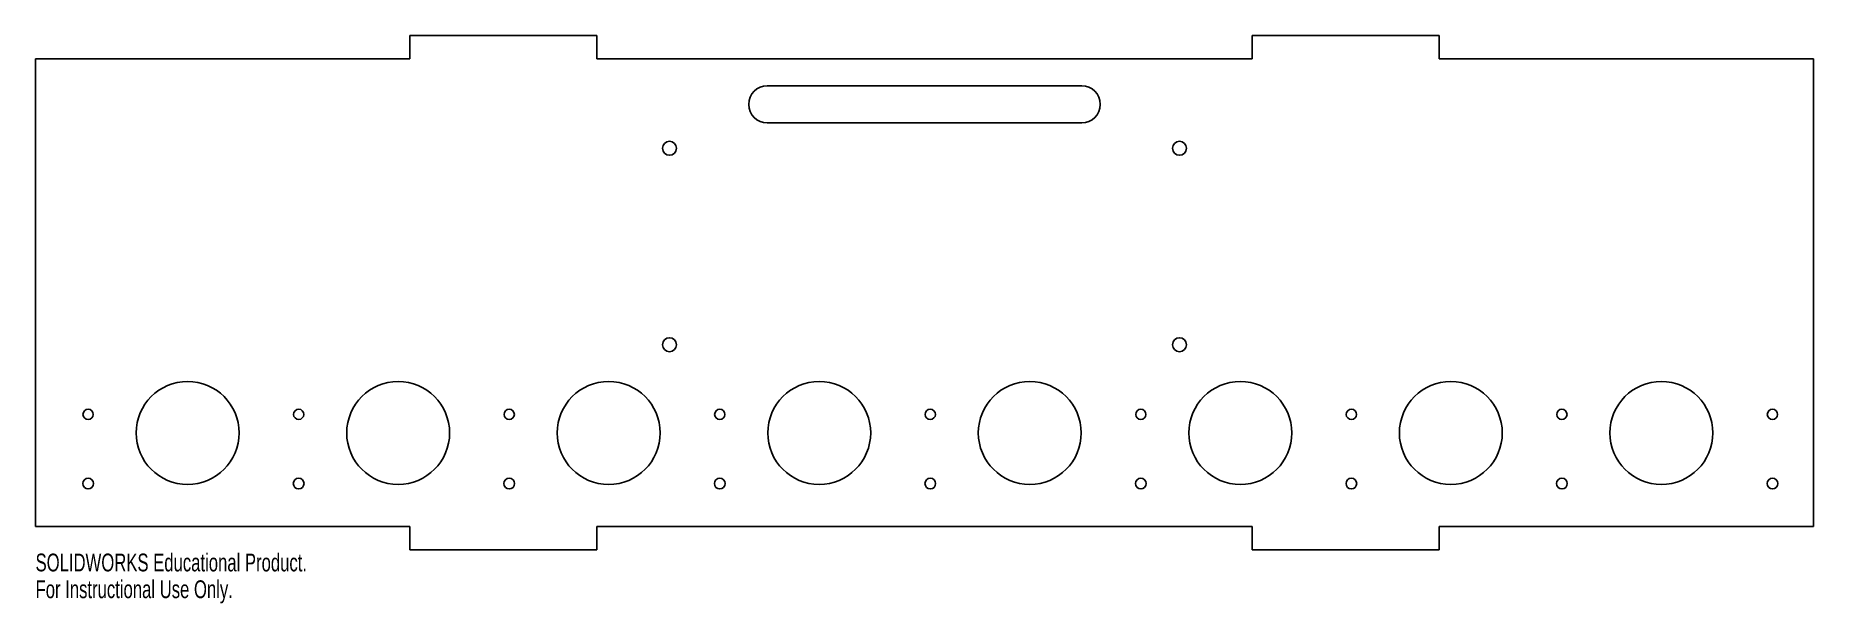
# Model space of a CAD drawing. Header units: inches. Extents: x -9.5 to 9.5, y -3.3 to 2.8.
import ezdxf

# ---------------------------------------------------------------- set-up
doc = ezdxf.new("R2010")
doc.units = ezdxf.units.IN
doc.header["$MEASUREMENT"] = 0
doc.styles.add('SLDTEXTSTYLE0', font='TXT', dxfattribs={"width": 0.7})

msp = doc.modelspace()

# ---------------------------------------------------------------- linework, layer by layer
at = {"color": 7, "linetype": 'Continuous', "lineweight": 25}
for p, q in [((-5.5, 2.75), (-5.5, 2.5)), ((-3.5, 2.75), (-5.5, 2.75)), ((-3.5, 2.5), (-3.5, 2.75)), ((3.5, 2.75), (3.5, 2.5)), ((5.5, 2.75), (3.5, 2.75)), ((5.5, 2.5), (5.5, 2.75)), ((-9.5, 2.5), (-9.5, -2.5)), ((-5.5, 2.5), (-9.5, 2.5)), ((3.5, 2.5), (-3.5, 2.5)), ((9.5, 2.5), (5.5, 2.5)), ((9.5, -2.5), (9.5, 2.5)), ((1.68, 2.213), (-1.68, 2.213)), ((-1.68, 1.815), (1.68, 1.815)), ((-9.5, -2.5), (-5.5, -2.5)), ((-5.5, -2.5), (-5.5, -2.75)), ((-3.5, -2.5), (3.5, -2.5)), ((-3.5, -2.75), (-3.5, -2.5)), ((3.5, -2.5), (3.5, -2.75)), ((5.5, -2.5), (9.5, -2.5)), ((5.5, -2.75), (5.5, -2.5)), ((-5.5, -2.75), (-3.5, -2.75)), ((3.5, -2.75), (5.5, -2.75))]:
    msp.add_line(p, q, dxfattribs=at)
for centre, radius in [((-2.725, 1.544), 0.075), ((2.725, 1.544), 0.075), ((-2.725, -0.556), 0.075), ((2.725, -0.556), 0.075), ((-7.875, -1.5), 0.55), ((-1.125, -1.5), 0.55), ((3.375, -1.5), 0.55), ((5.625, -1.5), 0.55), ((7.875, -1.5), 0.55), ((-5.625, -1.5), 0.55), ((-3.375, -1.5), 0.55), ((1.125, -1.5), 0.55), ((-8.938, -1.301), 0.055), ((-6.688, -1.301), 0.055), ((-4.438, -1.301), 0.055), ((-2.188, -1.301), 0.055), ((0.062, -1.301), 0.055), ((2.312, -1.301), 0.055), ((4.562, -1.301), 0.055), ((6.812, -1.301), 0.055), ((9.062, -1.301), 0.055), ((-8.938, -2.041), 0.0572), ((-6.688, -2.041), 0.0572), ((-4.438, -2.041), 0.0572), ((-2.188, -2.041), 0.0572), ((0.062, -2.041), 0.0572), ((2.312, -2.041), 0.0572), ((4.562, -2.041), 0.0572), ((6.812, -2.041), 0.0572), ((9.062, -2.041), 0.0572)]:
    msp.add_circle(centre, radius, dxfattribs=at)
for centre, start, end in [((-1.68, 2.014), 90, 270), ((1.68, 2.014), 270, 90)]:
    msp.add_arc(centre, 0.199, start, end, dxfattribs=at)

# ---------------------------------------------------------------- texts
at = {"color": 7, "linetype": 'Continuous', "char_height": 0.1903, "attachment_point": 1, "style": 'SLDTEXTSTYLE0'}
for s, insert in [('SOLIDWORKS Educational Product.', (-9.5, -2.79)), ('For Instructional Use Only.', (-9.5, -3.076))]:
    msp.add_mtext(s, dxfattribs=dict(at, insert=insert))

doc.saveas('drawing.dxf')
